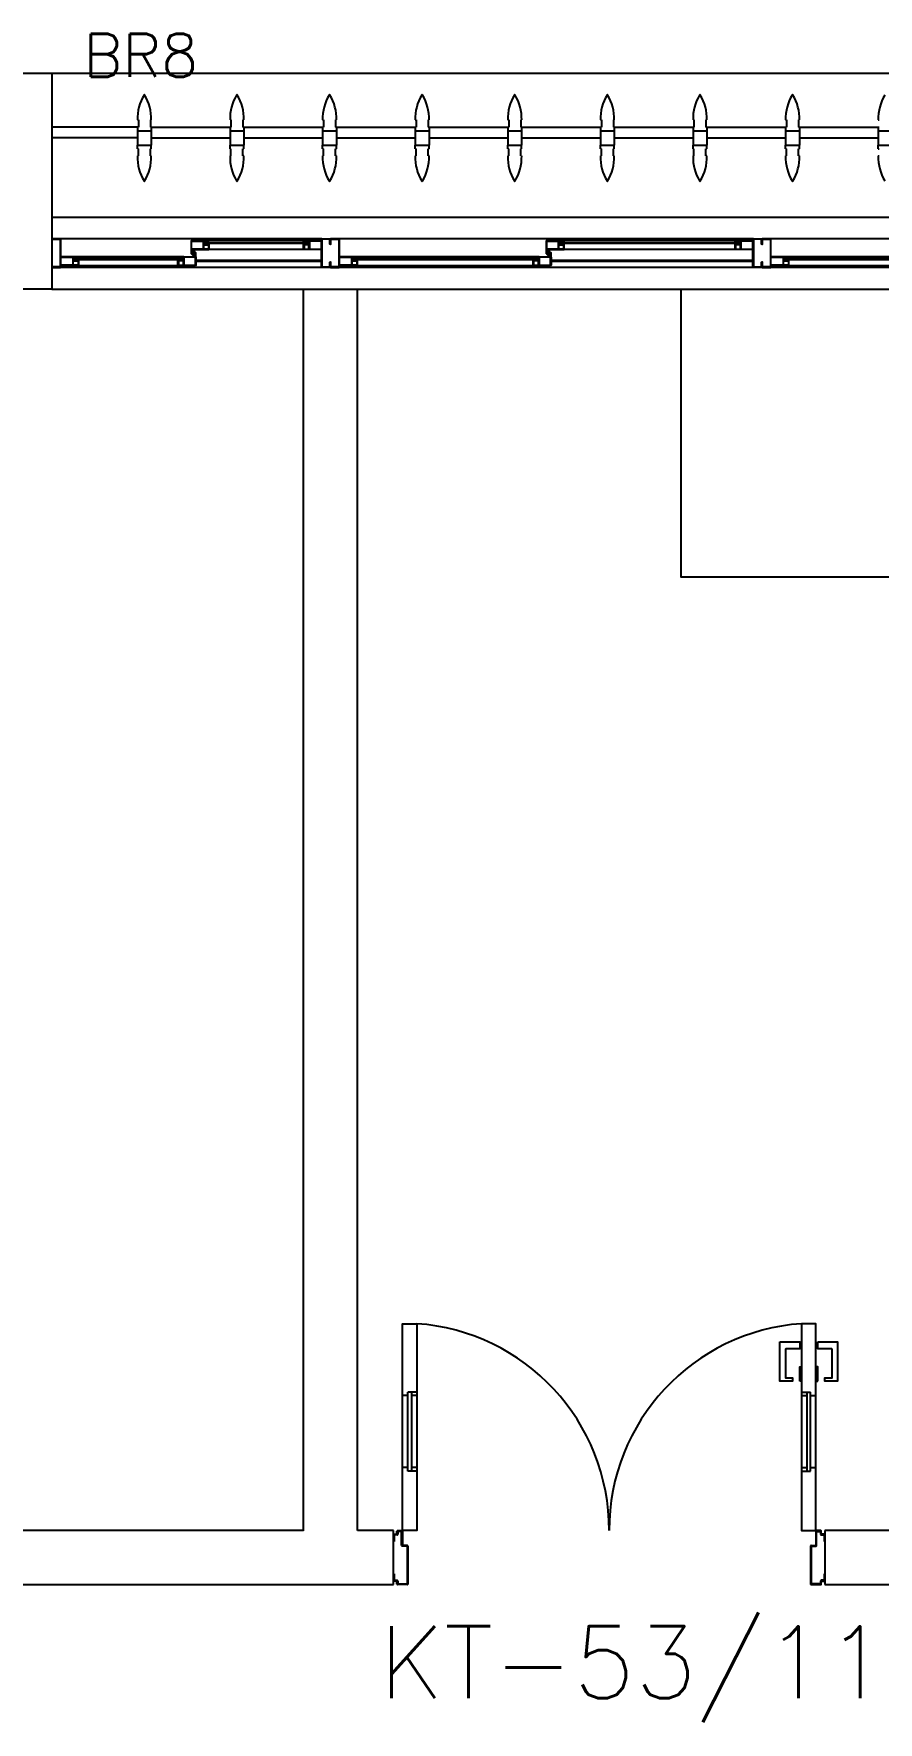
# Model space of a CAD drawing. Header units: millimetres. Extents: x 2128 to 2646, y 1972 to 2207.
# Drawn here: x 2432.611 to 2434.96, y 2138.983 to 2143.675 of the extents above; entities that cross this region are included whole.
import ezdxf

# ---------------------------------------------------------------- set-up
doc = ezdxf.new("R2010")
doc.units = ezdxf.units.MM
for name, color, linetype in [('AR-ALV', 2, 'Continuous'), ('AR-BANCADAS', 1, 'Continuous'), ('AR-BRISES', 1, 'Continuous'), ('AR-ESQ', 1, 'Continuous'), ('AR-ESTC', 3, 'Continuous'), ('AR-PEITORIL', 1, 'Continuous'), ('AR-PORTA', 1, 'Continuous'), ('BC- VISTA', 1, 'Continuous'), ('BR-PAINEL', 1, 'Continuous'), ('BR-SUPORTE', 1, 'Continuous'), ('BR-TEXTO', 2, 'Continuous'), ('DT-ESQ-BAGUETE-C', 1, 'Continuous'), ('DT-ESQ-BAGUETE-V', 1, 'Continuous'), ('DT-ESQ-CHAPA DOBRADA-V', 1, 'Continuous'), ('DT-ESQ-PERFIL CADEIRA-C', 2, 'Continuous'), ('DT-ESQ-PERFIL CADEIRA-V', 2, 'Continuous'), ('DT-ESQ-PERFIL U SIMPLES-C', 2, 'Continuous'), ('DT-ESQ-PERFIL U-C', 2, 'Continuous'), ('DT-ESQ-PERFIL U-V', 1, 'Continuous'), ('DT-ESQ-VIDRO-C', 2, 'Continuous'), ('DT-TXTMOD', 1, 'Continuous'), ('ENDEREÇO', 2, 'Continuous'), ('ibio', 2, 'Continuous'), ('maçaneta', 1, 'Continuous'), ('mov', 1, 'Continuous'), ('PM-PERFIL U-C', 2, 'Continuous'), ('PM-VIDRO', 2, 'Continuous'), ('pm1', 2, 'Continuous'), ('pm2', 2, 'Continuous')]:
    doc.layers.add(name, color=color, linetype=linetype)
doc.styles.add('S10', font='simplex.shx', dxfattribs={"height": 0.1})
doc.styles.add('S12', font='simplex.shx', dxfattribs={"width": 1.1, "height": 0.12})
doc.styles.add('UNB1-100', font='simplex.shx', dxfattribs={"height": 0.2})

# ---------------------------------------------------------------- blocks, each defined once
blk = doc.blocks.new('EF40-P')
at = {"layer": 'DT-ESQ-BAGUETE-C', "ltscale": 0.1}
for points in [[(3.1015, -0.08), (3.115, -0.08), (3.115, -0.0785), (3.102, -0.0785, -0.414214), (3.1015, -0.078), (3.1015, -0.067, -0.414214), (3.102, -0.0665), (3.115, -0.0665), (3.115, -0.065), (3.1015, -0.065, 0.414214), (3.1, -0.0665), (3.1, -0.0785, 0.414214)], [(3.81, -0.08), (3.7965, -0.08), (3.7965, -0.0785), (3.8095, -0.0785, 0.414214), (3.81, -0.078), (3.81, -0.067, 0.414214), (3.8095, -0.0665), (3.7965, -0.0665), (3.7965, -0.065), (3.81, -0.065, -0.414214), (3.8115, -0.0665), (3.8115, -0.0785, -0.414214)], [(4.3015, -0.08), (4.315, -0.08), (4.315, -0.0785), (4.302, -0.0785, -0.414214), (4.3015, -0.078), (4.3015, -0.067, -0.414214), (4.302, -0.0665), (4.315, -0.0665), (4.315, -0.065), (4.3015, -0.065, 0.414214), (4.3, -0.0665), (4.3, -0.0785, 0.414214)], [(4.7975, -0.08), (4.784, -0.08), (4.784, -0.0785), (4.797, -0.0785, 0.414214), (4.7975, -0.078), (4.7975, -0.067, 0.414214), (4.797, -0.0665), (4.784, -0.0665), (4.784, -0.065), (4.7975, -0.065, -0.414214), (4.799, -0.0665), (4.799, -0.0785, -0.414214)], [(5.0765, -0.08), (5.09, -0.08), (5.09, -0.0785), (5.077, -0.0785, -0.414214), (5.0765, -0.078), (5.0765, -0.067, -0.414214), (5.077, -0.0665), (5.09, -0.0665), (5.09, -0.065), (5.0765, -0.065, 0.414214), (5.075, -0.0665), (5.075, -0.0785, 0.414214)], [(3.2485, -0.125), (3.235, -0.125), (3.235, -0.1235), (3.248, -0.1235, 0.414214), (3.2485, -0.123), (3.2485, -0.112, 0.414214), (3.248, -0.1115), (3.235, -0.1115), (3.235, -0.11), (3.2485, -0.11, -0.414214), (3.25, -0.1115), (3.25, -0.1235, -0.414214)], [(3.7265, -0.125), (3.74, -0.125), (3.74, -0.1235), (3.727, -0.1235, -0.414214), (3.7265, -0.123), (3.7265, -0.112, -0.414214), (3.727, -0.1115), (3.74, -0.1115), (3.74, -0.11), (3.7265, -0.11, 0.414214), (3.725, -0.1115), (3.725, -0.1235, 0.414214)], [(4.4485, -0.125), (4.435, -0.125), (4.435, -0.1235), (4.448, -0.1235, 0.414214), (4.4485, -0.123), (4.4485, -0.112, 0.414214), (4.448, -0.1115), (4.435, -0.1115), (4.435, -0.11), (4.4485, -0.11, -0.414214), (4.45, -0.1115), (4.45, -0.1235, -0.414214)], [(4.714, -0.125), (4.7275, -0.125), (4.7275, -0.1235), (4.7145, -0.1235, -0.414214), (4.714, -0.123), (4.714, -0.112, -0.414214), (4.7145, -0.1115), (4.7275, -0.1115), (4.7275, -0.11), (4.714, -0.11, 0.414214), (4.7125, -0.1115), (4.7125, -0.1235, 0.414214)]]:
    blk.add_lwpolyline(points, format="xyb", close=True, dxfattribs=at)
at = {"layer": 'DT-ESQ-BAGUETE-V', "ltscale": 0.1}
for p, q in [((2.61, -0.065), (3.1015, -0.065)), ((3.81, -0.065), (4.3015, -0.065)), ((4.7975, -0.065), (5.0765, -0.065)), ((3.2485, -0.11), (3.7265, -0.11)), ((4.4485, -0.11), (4.714, -0.11))]:
    blk.add_line(p, q, dxfattribs=at)
at = {"layer": 'DT-ESQ-CHAPA DOBRADA-V', "ltscale": 0.1}
for p, q in [((3.2, -0.077), (3.7615, -0.077)), ((3.2, -0.08), (3.7615, -0.08)), ((4.4, -0.077), (4.749, -0.077)), ((4.4, -0.08), (4.749, -0.08))]:
    blk.add_line(p, q, dxfattribs=at)
at = {"layer": 'DT-ESQ-PERFIL CADEIRA-C', "ltscale": 0.1}
for p, q in [((3.15, -0.0885), (3.1015, -0.0885)), ((3.7635, -0.0885), (3.81, -0.0885)), ((4.35, -0.0885), (4.3015, -0.0885)), ((4.751, -0.0885), (4.7975, -0.0885)), ((5.125, -0.0885), (5.0765, -0.0885)), ((3.2, -0.1335), (3.2485, -0.1335)), ((3.773, -0.1335), (3.7265, -0.1335)), ((4.4, -0.1335), (4.4485, -0.1335)), ((4.7605, -0.1335), (4.714, -0.1335))]:
    blk.add_line(p, q, dxfattribs=at)
for points in [[(3.1015, -0.09), (3.15, -0.09), (3.15, -0.0885), (3.115, -0.0885, 0.198912), (3.1161, -0.0881, 0.198913), (3.1165, -0.087), (3.1165, -0.067, -0.414214), (3.117, -0.0665), (3.15, -0.0665), (3.15, -0.065), (3.1165, -0.065, 0.414214), (3.115, -0.0665), (3.115, -0.0785), (3.115, -0.08), (3.115, -0.087), (3.1015, -0.087, 1)], [(3.81, -0.087, -1), (3.81, -0.09), (3.7635, -0.09, -0.414214), (3.7615, -0.088), (3.7615, -0.067, -0.414214), (3.7635, -0.065), (3.795, -0.065, -0.414214), (3.7965, -0.0665), (3.7965, -0.087)], [(3.7965, -0.0885, -0.198913), (3.7954, -0.0881, -0.198913), (3.795, -0.087), (3.795, -0.067, 0.414214), (3.7945, -0.0665), (3.7635, -0.0665, 0.414214), (3.763, -0.067), (3.763, -0.088, 0.414214), (3.7635, -0.0885)], [(4.3015, -0.09), (4.35, -0.09), (4.35, -0.0885), (4.315, -0.0885, 0.198912), (4.3161, -0.0881, 0.198913), (4.3165, -0.087), (4.3165, -0.067, -0.414214), (4.317, -0.0665), (4.35, -0.0665), (4.35, -0.065), (4.3165, -0.065, 0.414214), (4.315, -0.0665), (4.315, -0.0785), (4.315, -0.08), (4.315, -0.087), (4.3015, -0.087, 1)], [(4.7975, -0.087, -1), (4.7975, -0.09), (4.751, -0.09, -0.414214), (4.749, -0.088), (4.749, -0.067, -0.414214), (4.751, -0.065), (4.7825, -0.065, -0.414214), (4.784, -0.0665), (4.784, -0.087)], [(4.784, -0.0885, -0.198913), (4.7829, -0.0881, -0.198913), (4.7825, -0.087), (4.7825, -0.067, 0.414214), (4.782, -0.0665), (4.751, -0.0665, 0.414214), (4.7505, -0.067), (4.7505, -0.088, 0.414214), (4.751, -0.0885)], [(5.0765, -0.09), (5.125, -0.09), (5.125, -0.0885), (5.09, -0.0885, 0.198912), (5.0911, -0.0881, 0.198913), (5.0915, -0.087), (5.0915, -0.067, -0.414214), (5.092, -0.0665), (5.125, -0.0665), (5.125, -0.065), (5.0915, -0.065, 0.414214), (5.09, -0.0665), (5.09, -0.0785), (5.09, -0.08), (5.09, -0.087), (5.0765, -0.087, 1)], [(3.2485, -0.135), (3.2, -0.135), (3.2, -0.1335), (3.235, -0.1335, -0.198912), (3.2339, -0.1331, -0.198913), (3.2335, -0.132), (3.2335, -0.112, 0.414214), (3.233, -0.1115), (3.2, -0.1115), (3.2, -0.11), (3.2335, -0.11, -0.414214), (3.235, -0.1115), (3.235, -0.1235), (3.235, -0.125), (3.235, -0.132), (3.2485, -0.132, -1)], [(3.7265, -0.132, 1), (3.7265, -0.135), (3.773, -0.135, 0.414214), (3.775, -0.133), (3.775, -0.112, 0.414214), (3.773, -0.11), (3.7415, -0.11, 0.414214), (3.74, -0.1115), (3.74, -0.132)], [(3.74, -0.1335, 0.198913), (3.7411, -0.1331, 0.198913), (3.7415, -0.132), (3.7415, -0.112, -0.414214), (3.742, -0.1115), (3.773, -0.1115, -0.414214), (3.7735, -0.112), (3.7735, -0.133, -0.414214), (3.773, -0.1335)], [(4.4485, -0.135), (4.4, -0.135), (4.4, -0.1335), (4.435, -0.1335, -0.198912), (4.4339, -0.1331, -0.198913), (4.4335, -0.132), (4.4335, -0.112, 0.414214), (4.433, -0.1115), (4.4, -0.1115), (4.4, -0.11), (4.4335, -0.11, -0.414214), (4.435, -0.1115), (4.435, -0.1235), (4.435, -0.125), (4.435, -0.132), (4.4485, -0.132, -1)], [(4.714, -0.132, 1), (4.714, -0.135), (4.7605, -0.135, 0.414214), (4.7625, -0.133), (4.7625, -0.112, 0.414214), (4.7605, -0.11), (4.729, -0.11, 0.414214), (4.7275, -0.1115), (4.7275, -0.132)], [(4.7275, -0.1335, 0.198913), (4.7286, -0.1331, 0.198913), (4.729, -0.132), (4.729, -0.112, -0.414214), (4.7295, -0.1115), (4.7605, -0.1115, -0.414214), (4.761, -0.112), (4.761, -0.133, -0.414214), (4.7605, -0.1335)]]:
    blk.add_lwpolyline(points, format="xyb", close=True, dxfattribs=at)
at = {"layer": 'DT-ESQ-PERFIL CADEIRA-V', "ltscale": 0.1}
for p, q in [((2.595, -0.09), (3.1015, -0.09)), ((3.795, -0.09), (4.3015, -0.09)), ((4.7825, -0.09), (5.0765, -0.09)), ((3.2485, -0.135), (3.7265, -0.135)), ((4.4485, -0.135), (4.714, -0.135))]:
    blk.add_line(p, q, dxfattribs=at)
at = {"layer": 'DT-ESQ-PERFIL U SIMPLES-C', "ltscale": 0.1}
for points in [[(3.7635, -0.102), (3.7715, -0.102), (3.7715, -0.1005), (3.7635, -0.1005, -0.414214), (3.763, -0.1), (3.763, -0.092, -0.414214), (3.7635, -0.0915), (3.7715, -0.0915), (3.7715, -0.09), (3.7635, -0.09, 0.414214), (3.7615, -0.092), (3.7615, -0.1, 0.414214)], [(4.751, -0.102), (4.759, -0.102), (4.759, -0.1005), (4.751, -0.1005, -0.414214), (4.7505, -0.1), (4.7505, -0.092, -0.414214), (4.751, -0.0915), (4.759, -0.0915), (4.759, -0.09), (4.751, -0.09, 0.414214), (4.749, -0.092), (4.749, -0.1, 0.414214)], [(3.773, -0.098), (3.765, -0.098), (3.765, -0.0995), (3.773, -0.0995, -0.414214), (3.7735, -0.1), (3.7735, -0.108, -0.414214), (3.773, -0.1085), (3.765, -0.1085), (3.765, -0.11), (3.773, -0.11, 0.414214), (3.775, -0.108), (3.775, -0.1, 0.414214)], [(4.7605, -0.098), (4.7525, -0.098), (4.7525, -0.0995), (4.7605, -0.0995, -0.414214), (4.761, -0.1), (4.761, -0.108, -0.414214), (4.7605, -0.1085), (4.7525, -0.1085), (4.7525, -0.11), (4.7605, -0.11, 0.414214), (4.7625, -0.108), (4.7625, -0.1, 0.414214)]]:
    blk.add_lwpolyline(points, format="xyb", close=True, dxfattribs=at)
at = {"layer": 'DT-ESQ-PERFIL U-C', "ltscale": 0.1}
for points in [[(3.175, -0.0615, 0.414214), (3.1735, -0.06), (3.1515, -0.06, 0.414214), (3.15, -0.0615), (3.15, -0.1385, 0.414214), (3.1515, -0.14), (3.1735, -0.14, 0.414214), (3.175, -0.1385), (3.175, -0.125), (3.1735, -0.125), (3.1735, -0.138, -0.414214), (3.173, -0.1385), (3.152, -0.1385, -0.414214), (3.1515, -0.138), (3.1515, -0.062, -0.414214), (3.152, -0.0615), (3.173, -0.0615, -0.414214), (3.1735, -0.062), (3.1735, -0.075), (3.175, -0.075)], [(3.175, -0.0615, -0.414214), (3.1765, -0.06), (3.1985, -0.06, -0.414214), (3.2, -0.0615), (3.2, -0.1385, -0.414214), (3.1985, -0.14), (3.1765, -0.14, -0.414214), (3.175, -0.1385), (3.175, -0.125), (3.1765, -0.125), (3.1765, -0.138, 0.414214), (3.177, -0.1385), (3.198, -0.1385, 0.414214), (3.1985, -0.138), (3.1985, -0.062, 0.414214), (3.198, -0.0615), (3.177, -0.0615, 0.414214), (3.1765, -0.062), (3.1765, -0.075), (3.175, -0.075)], [(4.375, -0.0615, 0.414214), (4.3735, -0.06), (4.3515, -0.06, 0.414214), (4.35, -0.0615), (4.35, -0.1385, 0.414214), (4.3515, -0.14), (4.3735, -0.14, 0.414214), (4.375, -0.1385), (4.375, -0.125), (4.3735, -0.125), (4.3735, -0.138, -0.414214), (4.373, -0.1385), (4.352, -0.1385, -0.414214), (4.3515, -0.138), (4.3515, -0.062, -0.414214), (4.352, -0.0615), (4.373, -0.0615, -0.414214), (4.3735, -0.062), (4.3735, -0.075), (4.375, -0.075)], [(4.375, -0.0615, -0.414214), (4.3765, -0.06), (4.3985, -0.06, -0.414214), (4.4, -0.0615), (4.4, -0.1385, -0.414214), (4.3985, -0.14), (4.3765, -0.14, -0.414214), (4.375, -0.1385), (4.375, -0.125), (4.3765, -0.125), (4.3765, -0.138, 0.414214), (4.377, -0.1385), (4.398, -0.1385, 0.414214), (4.3985, -0.138), (4.3985, -0.062, 0.414214), (4.398, -0.0615), (4.377, -0.0615, 0.414214), (4.3765, -0.062), (4.3765, -0.075), (4.375, -0.075)], [(5.15, -0.0615, 0.414214), (5.1485, -0.06), (5.1265, -0.06, 0.414214), (5.125, -0.0615), (5.125, -0.1385, 0.414214), (5.1265, -0.14), (5.1485, -0.14, 0.414214), (5.15, -0.1385), (5.15, -0.125), (5.1485, -0.125), (5.1485, -0.138, -0.414214), (5.148, -0.1385), (5.127, -0.1385, -0.414214), (5.1265, -0.138), (5.1265, -0.062, -0.414214), (5.127, -0.0615), (5.148, -0.0615, -0.414214), (5.1485, -0.062), (5.1485, -0.075), (5.15, -0.075)]]:
    blk.add_lwpolyline(points, format="xyb", close=True, dxfattribs=at)
at = {"layer": 'DT-ESQ-PERFIL U-V', "ltscale": 0.1}
for p, q in [((1.9985, -0.06), (3.1515, -0.06)), ((3.1985, -0.06), (4.3515, -0.06)), ((4.3985, -0.06), (5.1265, -0.06)), ((1.9985, -0.14), (3.1515, -0.14)), ((3.1985, -0.14), (4.3515, -0.14)), ((4.3985, -0.14), (5.1265, -0.14))]:
    blk.add_line(p, q, dxfattribs=at)
at = {"layer": 'DT-ESQ-VIDRO-C', "ltscale": 0.1}
for points in [[(3.1125, -0.085), (3.1125, -0.082), (2.599, -0.082), (2.599, -0.085)], [(4.3125, -0.085), (4.3125, -0.082), (3.799, -0.082), (3.799, -0.085)], [(5.0875, -0.085), (5.0875, -0.082), (4.7865, -0.082), (4.7865, -0.085)], [(3.238, -0.13), (3.238, -0.127), (3.737, -0.127), (3.737, -0.13)], [(4.438, -0.13), (4.438, -0.127), (4.7245, -0.127), (4.7245, -0.13)]]:
    blk.add_lwpolyline(points, close=True, dxfattribs=at)
at = {"layer": 'DT-TXTMOD', "ltscale": 0.1, "style": 'S10', "flags": 3}
for tag, p in [('M01', (0.025, -0.28)), ('M02', (0.3253, -0.28)), ('M03', (0.627, -0.28)), ('M04', (0.9288, -0.28)), ('M05', (1.2306, -0.28)), ('M06', (1.5323, -0.28)), ('M07', (1.8341, -0.28)), ('M08', (2.1359, -0.28)), ('M09', (2.4376, -0.28)), ('M10', (2.7394, -0.28)), ('M11', (3.0412, -0.28)), ('M12', (3.3429, -0.28)), ('M13', (3.6447, -0.28)), ('M14', (3.9464, -0.28)), ('M15', (4.2482, -0.28)), ('M16', (4.55, -0.28)), ('M17', (4.8517, -0.28))]:
    blk.add_attdef(tag, p, '', height=0.1, dxfattribs=at)
blk = doc.blocks.new('BR-MODULO8')
at = {"layer": 'BR-PAINEL'}
for p, q in [((-4.9117, 0.27), (-4.9092, 0.27)), ((-4.9117, 0.25), (-4.9117, 0.24)), ((-4.9117, 0.25), (-4.9092, 0.25)), ((-4.9117, 0.24), (-4.8733, 0.24)), ((-4.9117, 0.24), (-4.9117, 0.2)), ((-4.9092, 0.27), (-4.9092, 0.25)), ((-4.8758, 0.27), (-4.8758, 0.25)), ((-4.8733, 0.27), (-4.8758, 0.27)), ((-4.8733, 0.25), (-4.8758, 0.25)), ((-4.8733, 0.25), (-4.8733, 0.24)), ((-4.8733, 0.24), (-4.8733, 0.2)), ((-4.6542, 0.27), (-4.6517, 0.27)), ((-4.6542, 0.25), (-4.6542, 0.24)), ((-4.6542, 0.25), (-4.6517, 0.25)), ((-4.6542, 0.24), (-4.6158, 0.24)), ((-4.6542, 0.24), (-4.6542, 0.2)), ((-4.6517, 0.27), (-4.6517, 0.25)), ((-4.6183, 0.27), (-4.6183, 0.25)), ((-4.6158, 0.27), (-4.6183, 0.27)), ((-4.6158, 0.25), (-4.6183, 0.25)), ((-4.6158, 0.25), (-4.6158, 0.24)), ((-4.6158, 0.24), (-4.6158, 0.2)), ((-4.3967, 0.27), (-4.3942, 0.27)), ((-4.3967, 0.25), (-4.3967, 0.24)), ((-4.3967, 0.25), (-4.3942, 0.25)), ((-4.3967, 0.24), (-4.3583, 0.24)), ((-4.3967, 0.24), (-4.3967, 0.2)), ((-4.3942, 0.27), (-4.3942, 0.25)), ((-4.3608, 0.27), (-4.3608, 0.25)), ((-4.3583, 0.27), (-4.3608, 0.27)), ((-4.3583, 0.25), (-4.3608, 0.25)), ((-4.3583, 0.25), (-4.3583, 0.24)), ((-4.3583, 0.24), (-4.3583, 0.2)), ((-4.1392, 0.27), (-4.1367, 0.27)), ((-4.1392, 0.25), (-4.1392, 0.24)), ((-4.1392, 0.25), (-4.1367, 0.25)), ((-4.1392, 0.24), (-4.1008, 0.24)), ((-4.1392, 0.24), (-4.1392, 0.2)), ((-4.1367, 0.27), (-4.1367, 0.25)), ((-4.1033, 0.27), (-4.1033, 0.25)), ((-4.1008, 0.27), (-4.1033, 0.27)), ((-4.1008, 0.25), (-4.1033, 0.25)), ((-4.1008, 0.25), (-4.1008, 0.24)), ((-4.1008, 0.24), (-4.1008, 0.2)), ((-3.8817, 0.27), (-3.8792, 0.27)), ((-3.8817, 0.25), (-3.8817, 0.24)), ((-3.8817, 0.25), (-3.8792, 0.25)), ((-3.8817, 0.24), (-3.8433, 0.24)), ((-3.8817, 0.24), (-3.8817, 0.2)), ((-3.8792, 0.27), (-3.8792, 0.25)), ((-3.8458, 0.27), (-3.8458, 0.25)), ((-3.8433, 0.27), (-3.8458, 0.27)), ((-3.8433, 0.25), (-3.8458, 0.25)), ((-3.8433, 0.25), (-3.8433, 0.24)), ((-3.8433, 0.24), (-3.8433, 0.2)), ((-3.6242, 0.27), (-3.6217, 0.27)), ((-3.6242, 0.25), (-3.6242, 0.24)), ((-3.6242, 0.25), (-3.6217, 0.25)), ((-3.6242, 0.24), (-3.5858, 0.24)), ((-3.6242, 0.24), (-3.6242, 0.2)), ((-3.6217, 0.27), (-3.6217, 0.25)), ((-3.5883, 0.27), (-3.5883, 0.25)), ((-3.5858, 0.27), (-3.5883, 0.27)), ((-3.5858, 0.25), (-3.5883, 0.25)), ((-3.5858, 0.25), (-3.5858, 0.24)), ((-3.5858, 0.24), (-3.5858, 0.2)), ((-3.3667, 0.27), (-3.3642, 0.27)), ((-3.3667, 0.25), (-3.3667, 0.24)), ((-3.3667, 0.25), (-3.3642, 0.25)), ((-3.3667, 0.24), (-3.3283, 0.24)), ((-3.3667, 0.24), (-3.3667, 0.2)), ((-3.3642, 0.27), (-3.3642, 0.25)), ((-3.3308, 0.27), (-3.3308, 0.25)), ((-3.3283, 0.27), (-3.3308, 0.27)), ((-3.3283, 0.25), (-3.3308, 0.25)), ((-3.3283, 0.25), (-3.3283, 0.24)), ((-3.3283, 0.24), (-3.3283, 0.2)), ((-3.1092, 0.27), (-3.1067, 0.27)), ((-3.1092, 0.25), (-3.1092, 0.24)), ((-3.1092, 0.25), (-3.1067, 0.25)), ((-3.1092, 0.24), (-3.0708, 0.24)), ((-3.1092, 0.24), (-3.1092, 0.2)), ((-3.1067, 0.27), (-3.1067, 0.25)), ((-3.0733, 0.27), (-3.0733, 0.25)), ((-3.0708, 0.27), (-3.0733, 0.27)), ((-3.0708, 0.25), (-3.0733, 0.25)), ((-3.0708, 0.25), (-3.0708, 0.24)), ((-3.0708, 0.24), (-3.0708, 0.2)), ((-2.8517, 0.27), (-2.8492, 0.27)), ((-2.8517, 0.25), (-2.8517, 0.24)), ((-2.8517, 0.25), (-2.8492, 0.25)), ((-2.8517, 0.24), (-2.8133, 0.24)), ((-2.8517, 0.24), (-2.8517, 0.2)), ((-4.9117, 0.2), (-4.8733, 0.2)), ((-4.9117, 0.19), (-4.9117, 0.2)), ((-4.9117, 0.19), (-4.9092, 0.19)), ((-4.9092, 0.17), (-4.9092, 0.19)), ((-4.8733, 0.19), (-4.8758, 0.19)), ((-4.8758, 0.17), (-4.8758, 0.19)), ((-4.8733, 0.19), (-4.8733, 0.2)), ((-4.6542, 0.2), (-4.6158, 0.2)), ((-4.6542, 0.19), (-4.6542, 0.2)), ((-4.6542, 0.19), (-4.6517, 0.19)), ((-4.6517, 0.17), (-4.6517, 0.19)), ((-4.6158, 0.19), (-4.6183, 0.19)), ((-4.6183, 0.17), (-4.6183, 0.19)), ((-4.6158, 0.19), (-4.6158, 0.2)), ((-4.3967, 0.2), (-4.3583, 0.2)), ((-4.3967, 0.19), (-4.3967, 0.2)), ((-4.3967, 0.19), (-4.3942, 0.19)), ((-4.3942, 0.17), (-4.3942, 0.19)), ((-4.3583, 0.19), (-4.3608, 0.19)), ((-4.3608, 0.17), (-4.3608, 0.19)), ((-4.3583, 0.19), (-4.3583, 0.2)), ((-4.1392, 0.2), (-4.1008, 0.2)), ((-4.1392, 0.19), (-4.1392, 0.2)), ((-4.1392, 0.19), (-4.1367, 0.19)), ((-4.1367, 0.17), (-4.1367, 0.19)), ((-4.1008, 0.19), (-4.1033, 0.19)), ((-4.1033, 0.17), (-4.1033, 0.19)), ((-4.1008, 0.19), (-4.1008, 0.2)), ((-3.8817, 0.2), (-3.8433, 0.2)), ((-3.8817, 0.19), (-3.8817, 0.2)), ((-3.8817, 0.19), (-3.8792, 0.19)), ((-3.8792, 0.17), (-3.8792, 0.19)), ((-3.8433, 0.19), (-3.8458, 0.19)), ((-3.8458, 0.17), (-3.8458, 0.19)), ((-3.8433, 0.19), (-3.8433, 0.2)), ((-3.6242, 0.2), (-3.5858, 0.2)), ((-3.6242, 0.19), (-3.6242, 0.2)), ((-3.6242, 0.19), (-3.6217, 0.19)), ((-3.6217, 0.17), (-3.6217, 0.19)), ((-3.5858, 0.19), (-3.5883, 0.19)), ((-3.5883, 0.17), (-3.5883, 0.19)), ((-3.5858, 0.19), (-3.5858, 0.2)), ((-3.3667, 0.2), (-3.3283, 0.2)), ((-3.3667, 0.19), (-3.3667, 0.2)), ((-3.3667, 0.19), (-3.3642, 0.19)), ((-3.3642, 0.17), (-3.3642, 0.19)), ((-3.3283, 0.19), (-3.3308, 0.19)), ((-3.3308, 0.17), (-3.3308, 0.19)), ((-3.3283, 0.19), (-3.3283, 0.2)), ((-3.1092, 0.2), (-3.0708, 0.2)), ((-3.1092, 0.19), (-3.1092, 0.2)), ((-3.1092, 0.19), (-3.1067, 0.19)), ((-3.1067, 0.17), (-3.1067, 0.19)), ((-3.0708, 0.19), (-3.0733, 0.19)), ((-3.0733, 0.17), (-3.0733, 0.19)), ((-3.0708, 0.19), (-3.0708, 0.2)), ((-2.8517, 0.2), (-2.8133, 0.2)), ((-2.8517, 0.19), (-2.8517, 0.2)), ((-2.8517, 0.19), (-2.8492, 0.19)), ((-4.9117, 0.17), (-4.9092, 0.17)), ((-4.8733, 0.17), (-4.8758, 0.17)), ((-4.6542, 0.17), (-4.6517, 0.17)), ((-4.6158, 0.17), (-4.6183, 0.17)), ((-4.3967, 0.17), (-4.3942, 0.17)), ((-4.3583, 0.17), (-4.3608, 0.17)), ((-4.1392, 0.17), (-4.1367, 0.17)), ((-4.1008, 0.17), (-4.1033, 0.17)), ((-3.8817, 0.17), (-3.8792, 0.17)), ((-3.8433, 0.17), (-3.8458, 0.17)), ((-3.6242, 0.17), (-3.6217, 0.17)), ((-3.5858, 0.17), (-3.5883, 0.17)), ((-3.3667, 0.17), (-3.3642, 0.17)), ((-3.3283, 0.17), (-3.3308, 0.17)), ((-3.1092, 0.17), (-3.1067, 0.17)), ((-3.0708, 0.17), (-3.0733, 0.17)), ((-2.8517, 0.17), (-2.8492, 0.17))]:
    blk.add_line(p, q, dxfattribs=at)
for centre, radius, start, end in [((-4.7867, 0.2739), 0.1251, 148.4721, 181.772), ((-4.8925, 0.3387), 0.001, 37.1012, 142.8988), ((-4.9983, 0.2739), 0.1251, 358.228, 31.5279), ((-4.5292, 0.2739), 0.1251, 148.4721, 181.772), ((-4.635, 0.3387), 0.001, 37.1012, 142.8988), ((-4.7408, 0.2739), 0.1251, 358.228, 31.5279), ((-4.2717, 0.2739), 0.1251, 148.4721, 181.772), ((-4.3775, 0.3387), 0.001, 37.1012, 142.8988), ((-4.4833, 0.2739), 0.1251, 358.228, 31.5279), ((-4.0142, 0.2739), 0.1251, 148.4721, 181.772), ((-4.12, 0.3387), 0.001, 37.1012, 142.8988), ((-4.2258, 0.2739), 0.1251, 358.228, 31.5279), ((-3.7567, 0.2739), 0.1251, 148.4721, 181.772), ((-3.8625, 0.3387), 0.001, 37.1012, 142.8988), ((-3.9683, 0.2739), 0.1251, 358.228, 31.5279), ((-3.4992, 0.2739), 0.1251, 148.4721, 181.772), ((-3.605, 0.3387), 0.001, 37.1012, 142.8988), ((-3.7108, 0.2739), 0.1251, 358.228, 31.5279), ((-3.2417, 0.2739), 0.1251, 148.4721, 181.772), ((-3.3475, 0.3387), 0.001, 37.1012, 142.8988), ((-3.4533, 0.2739), 0.1251, 358.228, 31.5279), ((-2.9842, 0.2739), 0.1251, 148.4721, 181.772), ((-3.09, 0.3387), 0.001, 37.1012, 142.8988), ((-3.1958, 0.2739), 0.1251, 358.228, 31.5279), ((-2.7267, 0.2739), 0.1251, 148.4721, 181.772), ((-4.7867, 0.1661), 0.1251, 178.228, 211.5279), ((-4.9983, 0.1661), 0.1251, 328.4721, 1.772), ((-4.5292, 0.1661), 0.1251, 178.228, 211.5279), ((-4.7408, 0.1661), 0.1251, 328.4721, 1.772), ((-4.2717, 0.1661), 0.1251, 178.228, 211.5279), ((-4.4833, 0.1661), 0.1251, 328.4721, 1.772), ((-4.0142, 0.1661), 0.1251, 178.228, 211.5279), ((-4.2258, 0.1661), 0.1251, 328.4721, 1.772), ((-3.7567, 0.1661), 0.1251, 178.228, 211.5279), ((-3.9683, 0.1661), 0.1251, 328.4721, 1.772), ((-3.4992, 0.1661), 0.1251, 178.228, 211.5279), ((-3.7108, 0.1661), 0.1251, 328.4721, 1.772), ((-3.2417, 0.1661), 0.1251, 178.228, 211.5279), ((-3.4533, 0.1661), 0.1251, 328.4721, 1.772), ((-2.9842, 0.1661), 0.1251, 178.228, 211.5279), ((-3.1958, 0.1661), 0.1251, 328.4721, 1.772), ((-2.7267, 0.1661), 0.1251, 178.228, 211.5279), ((-4.8925, 0.1013), 0.001, 217.1012, 322.8988), ((-4.635, 0.1013), 0.001, 217.1012, 322.8988), ((-4.3775, 0.1013), 0.001, 217.1012, 322.8988), ((-4.12, 0.1013), 0.001, 217.1012, 322.8988), ((-3.8625, 0.1013), 0.001, 217.1012, 322.8988), ((-3.605, 0.1013), 0.001, 217.1012, 322.8988), ((-3.3475, 0.1013), 0.001, 217.1012, 322.8988), ((-3.09, 0.1013), 0.001, 217.1012, 322.8988)]:
    blk.add_arc(centre, radius, start, end, dxfattribs=at)
at = {"layer": 'BR-SUPORTE'}
for p, q in [((-4.9117, 0.25), (-5.15, 0.25)), ((-4.8733, 0.25), (-4.6517, 0.25)), ((-4.6158, 0.25), (-4.3942, 0.25)), ((-4.3583, 0.25), (-4.1367, 0.25)), ((-4.1008, 0.25), (-3.8792, 0.25)), ((-3.8433, 0.25), (-3.6217, 0.25)), ((-3.5858, 0.25), (-3.3642, 0.25)), ((-3.3283, 0.25), (-3.1067, 0.25)), ((-3.0708, 0.25), (-2.8492, 0.25)), ((-4.9117, 0.22), (-5.15, 0.22)), ((-4.8733, 0.22), (-4.6542, 0.22)), ((-4.6158, 0.22), (-4.3967, 0.22)), ((-4.3583, 0.22), (-4.1392, 0.22)), ((-4.1008, 0.22), (-3.8817, 0.22)), ((-3.8433, 0.22), (-3.6242, 0.22)), ((-3.5858, 0.22), (-3.3667, 0.22)), ((-3.3283, 0.22), (-3.1092, 0.22)), ((-3.0708, 0.22), (-2.8517, 0.22))]:
    blk.add_line(p, q, dxfattribs=at)
blk = doc.blocks.new('marco-d')
at = {"layer": 'PM-PERFIL U-C'}
for p, q in [((-0.0135, 0), (-0.0015, 0)), ((-0.025, -0.03), (-0.025, -0.0115)), ((-0.023, -0.03), (-0.025, -0.03)), ((-0.0235, -0.01), (-0.015, -0.01)), ((-0.0145, -0.012), (-0.023, -0.012)), ((-0.023, -0.012), (-0.023, -0.03)), ((-0.015, -0.01), (-0.015, -0.0015)), ((-0.002, -0.002), (-0.013, -0.002)), ((-0.013, -0.002), (-0.013, -0.0105)), ((-0.002, -0.0415), (-0.002, -0.002)), ((0.013, -0.043), (-0.0005, -0.043)), ((0, -0.0015), (0, -0.041)), ((0.0135, -0.041), (0, -0.041)), ((0.013, -0.043), (0.013, -0.148)), ((0.015, -0.0425), (0.015, -0.1485)), ((-0.025, -0.1385), (-0.025, -0.12)), ((-0.025, -0.12), (-0.023, -0.12)), ((-0.015, -0.14), (-0.0235, -0.14)), ((-0.023, -0.12), (-0.023, -0.138)), ((-0.023, -0.138), (-0.0145, -0.138)), ((-0.015, -0.1485), (-0.015, -0.14)), ((-0.013, -0.1395), (-0.013, -0.148)), ((0.0135, -0.15), (-0.0135, -0.15)), ((-0.013, -0.148), (0.013, -0.148))]:
    blk.add_line(p, q, dxfattribs=at)
for centre, start, end in [((-0.0135, -0.0015), 90, 180), ((-0.0015, -0.0015), 360, 90), ((-0.0235, -0.0115), 90, 180), ((-0.0145, -0.0105), 270, 0), ((-0.0005, -0.0415), 180, 270), ((0.0135, -0.0425), 0, 90), ((-0.0235, -0.1385), 180, 270), ((-0.0145, -0.1395), 0, 90), ((-0.0135, -0.1485), 180, 270), ((0.0135, -0.1485), 269.9386, 0)]:
    blk.add_arc(centre, 0.0015, start, end, dxfattribs=at)
blk = doc.blocks.new('marco-e')
at = {"layer": 'PM-PERFIL U-C'}
for p, q in [((-0.015, -0.0425), (-0.015, -0.1485)), ((-0.0135, -0.041), (0, -0.041)), ((-0.013, -0.043), (0.0005, -0.043)), ((-0.013, -0.043), (-0.013, -0.148)), ((0, -0.0015), (0, -0.041)), ((0.0135, 0), (0.0015, 0)), ((0.002, -0.0415), (0.002, -0.002)), ((0.002, -0.002), (0.013, -0.002)), ((0.013, -0.002), (0.013, -0.0105)), ((0.0145, -0.012), (0.023, -0.012)), ((0.015, -0.01), (0.015, -0.0015)), ((0.0235, -0.01), (0.015, -0.01)), ((0.023, -0.012), (0.023, -0.03)), ((0.023, -0.03), (0.025, -0.03)), ((0.025, -0.03), (0.025, -0.0115)), ((0.013, -0.1395), (0.013, -0.148)), ((0.023, -0.138), (0.0145, -0.138)), ((0.015, -0.14), (0.0235, -0.14)), ((0.015, -0.1485), (0.015, -0.14)), ((0.025, -0.12), (0.023, -0.12)), ((0.023, -0.12), (0.023, -0.138)), ((0.025, -0.1385), (0.025, -0.12)), ((-0.0135, -0.15), (0.0135, -0.15)), ((0.013, -0.148), (-0.013, -0.148))]:
    blk.add_line(p, q, dxfattribs=at)
for centre, start, end in [((-0.0135, -0.0425), 90, 180), ((0.0015, -0.0015), 90, 180), ((0.0005, -0.0415), 270, 0), ((0.0145, -0.0105), 180, 270), ((0.0135, -0.0015), 0, 90), ((0.0235, -0.0115), 0, 90), ((0.0145, -0.1395), 90, 180), ((0.0235, -0.1385), 270, 0), ((-0.0135, -0.1485), 180, 270.0614), ((0.0135, -0.1485), 270, 0)]:
    blk.add_arc(centre, 0.0015, start, end, dxfattribs=at)
blk = doc.blocks.new('PM6V')
at = {"layer": 'maçaneta'}
for points in [[(1.075, 0.675), (1.13, 0.675), (1.13, 0.655), (1.0915, 0.655, 0.414214), (1.09, 0.6535), (1.09, 0.575), (1.11, 0.575), (1.11, 0.565), (1.075, 0.565)], [(1.18, 0.675), (1.235, 0.675), (1.235, 0.565), (1.2, 0.565), (1.2, 0.575), (1.22, 0.575), (1.22, 0.6535, 0.414214), (1.2185, 0.655), (1.18, 0.655)]]:
    blk.add_lwpolyline(points, format="xyb", close=True, dxfattribs=at)
for points in [[(1.13, 0.565), (1.13, 0.605), (1.135, 0.605), (1.135, 0.565)], [(1.18, 0.565), (1.18, 0.605), (1.175, 0.605), (1.175, 0.565)]]:
    blk.add_lwpolyline(points, close=True, dxfattribs=at)
at = {"layer": 'mov'}
for centre, start, end in [((0.025, 0.1514), 359.8606, 86.0112), ((1.175, 0.1514), 93.9888, 180.1394)]:
    blk.add_arc(centre, 0.575, start, end, dxfattribs=at)
at = {"layer": 'PM-VIDRO'}
for p, q in [((0.04, 0.325), (0.04, 0.525)), ((0.05, 0.525), (0.05, 0.325)), ((1.15, 0.525), (1.15, 0.325)), ((1.16, 0.325), (1.16, 0.525))]:
    blk.add_line(p, q, dxfattribs=at)
at = {"layer": 'pm1'}
for p, q in [((0.04, 0.525), (0.025, 0.525)), ((0.065, 0.535), (0.04, 0.535)), ((0.04, 0.525), (0.04, 0.535)), ((0.05, 0.535), (0.05, 0.525)), ((0.065, 0.525), (0.05, 0.525)), ((0.065, 0.535), (0.065, 0.525)), ((1.135, 0.535), (1.135, 0.525)), ((1.135, 0.535), (1.16, 0.535)), ((1.135, 0.525), (1.15, 0.525)), ((1.15, 0.535), (1.15, 0.525)), ((1.16, 0.525), (1.16, 0.535)), ((1.16, 0.525), (1.175, 0.525)), ((0.04, 0.325), (0.025, 0.325)), ((0.04, 0.315), (0.04, 0.325)), ((0.065, 0.315), (0.04, 0.315)), ((0.065, 0.325), (0.05, 0.325)), ((0.05, 0.325), (0.05, 0.315)), ((0.065, 0.325), (0.065, 0.315)), ((1.135, 0.325), (1.135, 0.315)), ((1.135, 0.325), (1.15, 0.325)), ((1.135, 0.315), (1.16, 0.315)), ((1.15, 0.325), (1.15, 0.315)), ((1.16, 0.315), (1.16, 0.325)), ((1.16, 0.325), (1.175, 0.325))]:
    blk.add_line(p, q, dxfattribs=at)
for points in [[(0.025, 0.525), (0.025, 0.725), (0.065, 0.725), (0.065, 0.525)], [(1.175, 0.525), (1.175, 0.725), (1.135, 0.725), (1.135, 0.525)], [(0.065, 0.325), (0.065, 0.15), (0.025, 0.15), (0.025, 0.325)], [(1.135, 0.325), (1.135, 0.15), (1.175, 0.15), (1.175, 0.325)]]:
    blk.add_lwpolyline(points, dxfattribs=at)
at = {"layer": 'pm2'}
for p, q in [((0.025, 0.325), (0.025, 0.525)), ((0.065, 0.525), (0.065, 0.325)), ((1.135, 0.525), (1.135, 0.325)), ((1.175, 0.325), (1.175, 0.525))]:
    blk.add_line(p, q, dxfattribs=at)
at = {"layer": 'pm1'}
for name, p in [('marco-d', (0.025, 0.15)), ('marco-e', (1.175, 0.15))]:
    blk.add_blockref(name, p, dxfattribs=at)
blk = doc.blocks.new('BCL04')
at = {"layer": 'BC- VISTA'}
blk.add_lwpolyline([(0.8, 0), (0.8, -1.725), (0, -1.725), (0, 0)], close=True, dxfattribs=at)

msp = doc.modelspace()

# ---------------------------------------------------------------- linework, layer by layer
at = {"layer": 'AR-ALV'}
for p, q in [((2433.3615, 2142.9651), (2433.5115, 2142.9651)), ((2433.3615, 2139.5151), (2433.3615, 2142.9651)), ((2433.5115, 2139.5154), (2433.5115, 2142.9651)), ((2433.3615, 2139.5154), (2431.4615, 2139.5154)), ((2433.6115, 2139.5154), (2433.5115, 2139.5154)), ((2433.6115, 2139.3654), (2433.6115, 2139.5154)), ((2434.8115, 2139.5154), (2434.8115, 2139.3654)), ((2435.8365, 2139.5154), (2434.8115, 2139.5154)), ((2431.4615, 2139.3654), (2433.6115, 2139.3654)), ((2434.8115, 2139.3654), (2435.8365, 2139.3654))]:
    msp.add_line(p, q, dxfattribs=at)
at = {"layer": 'AR-ESTC'}
for p, q in [((2432.4615, 2143.5651), (2432.6615, 2143.5651)), ((2432.6615, 2143.5651), (2432.6615, 2142.9651)), ((2432.6615, 2142.9651), (2432.4615, 2142.9651))]:
    msp.add_line(p, q, dxfattribs=at)
at = {"layer": 'AR-PEITORIL'}
for p, q in [((2432.6615, 2143.1651), (2437.8115, 2143.1651)), ((2432.6615, 2142.9651), (2437.8115, 2142.9651))]:
    msp.add_line(p, q, dxfattribs=at)
at = {"layer": 'ibio'}
msp.add_line((2371.8115, 2143.5651), (2438.6615, 2143.5651), dxfattribs=at)

# ---------------------------------------------------------------- block references
at = {"layer": 'AR-BANCADAS', "rotation": 90}
msp.add_blockref('BCL04', (2434.4115, 2142.1651), dxfattribs=at)
at = {"layer": 'AR-BRISES'}
ref = msp.add_blockref('BR-MODULO8', (2437.8115, 2143.1651), dxfattribs=at)
ref.add_attrib('BR', 'BR8', (2432.7499, 2143.5547), dxfattribs={"layer": 'BR-TEXTO', "height": 0.12, "style": 'S12'})
at = {"layer": 'AR-ESQ', "rotation": 180}
msp.add_blockref('EF40-P', (2437.8115, 2142.9651), dxfattribs=at)
at = {"layer": 'AR-PORTA'}
msp.add_blockref('PM6V', (2433.6115, 2139.3654), dxfattribs=at)

# ---------------------------------------------------------------- texts
at = {"layer": 'ENDEREÇO', "style": 'UNB1-100'}
msp.add_text('KT-53/11', height=0.2, dxfattribs=at).set_placement((2433.5721, 2139.0496))

doc.saveas('drawing.dxf')
